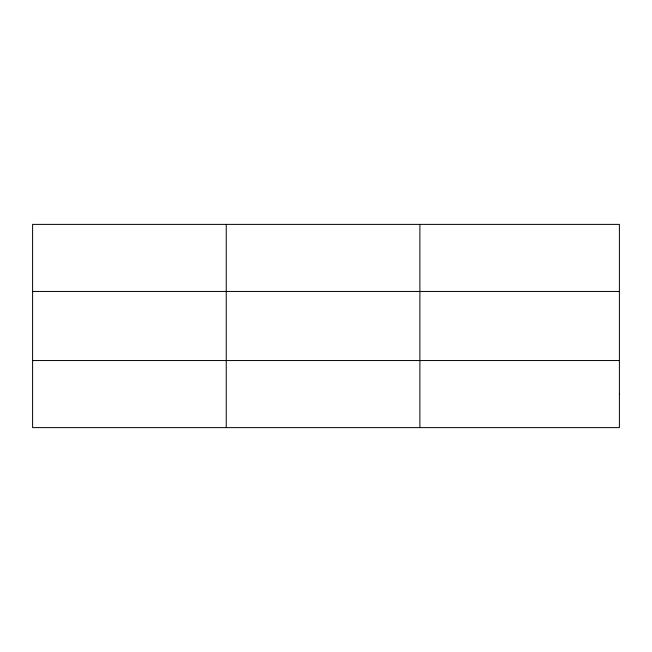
<?xml version="1.0" encoding="UTF-8"?>
<svg xmlns="http://www.w3.org/2000/svg" width="652" height="652" viewBox="0 0 652 652"><rect width="100%" height="100%" fill="white"/><g stroke="black" fill="none" stroke-linecap="round" stroke-linejoin="round"><path stroke-width="0.98" d="M226.244 224.386L226.244 427.614M419.888 224.386L419.888 427.614M32.6 291.452L619.4 291.452M32.6 360.548L619.4 360.548M619.4 394.085L619.4 427.614L32.6 427.614L32.6 224.386L619.4 224.386L619.4 394.085"/></g></svg>
